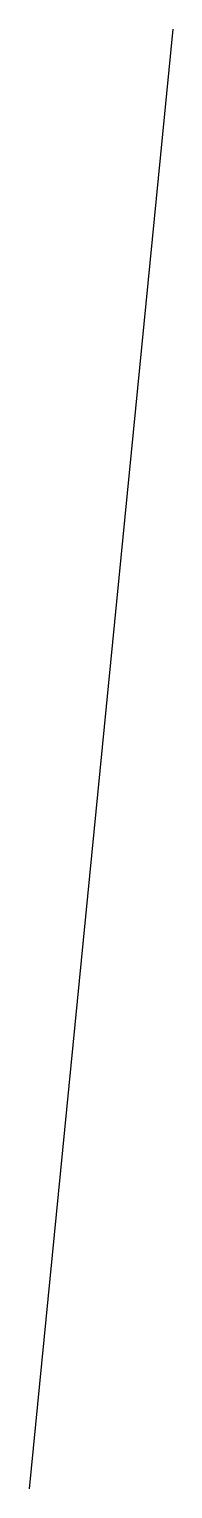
# Model space of a CAD drawing. Header units: metres. Extents: x 100 to 440010, y 100 to 4474110.
import ezdxf

# ---------------------------------------------------------------- set-up
doc = ezdxf.new("R2010")
doc.units = ezdxf.units.M
doc.layers.add('Capa', color=1, linetype='CONTINUOUS')

msp = doc.modelspace()

# ---------------------------------------------------------------- linework, layer by layer
at = {"layer": 'Capa'}
for p, q in [((440000, 4474100), (100, 100)), ((440000, 4474020), (440010, 4474020)), ((440000, 4474010), (440010, 4474010)), ((440000, 4474000), (440010, 4474000))]:
    msp.add_line(p, q, dxfattribs=at)
msp.add_polyline3d([(440000, 4474110, 1), (440005, 4474110, 1), (100, 100, 1)], dxfattribs=at)

doc.saveas('drawing.dxf')
